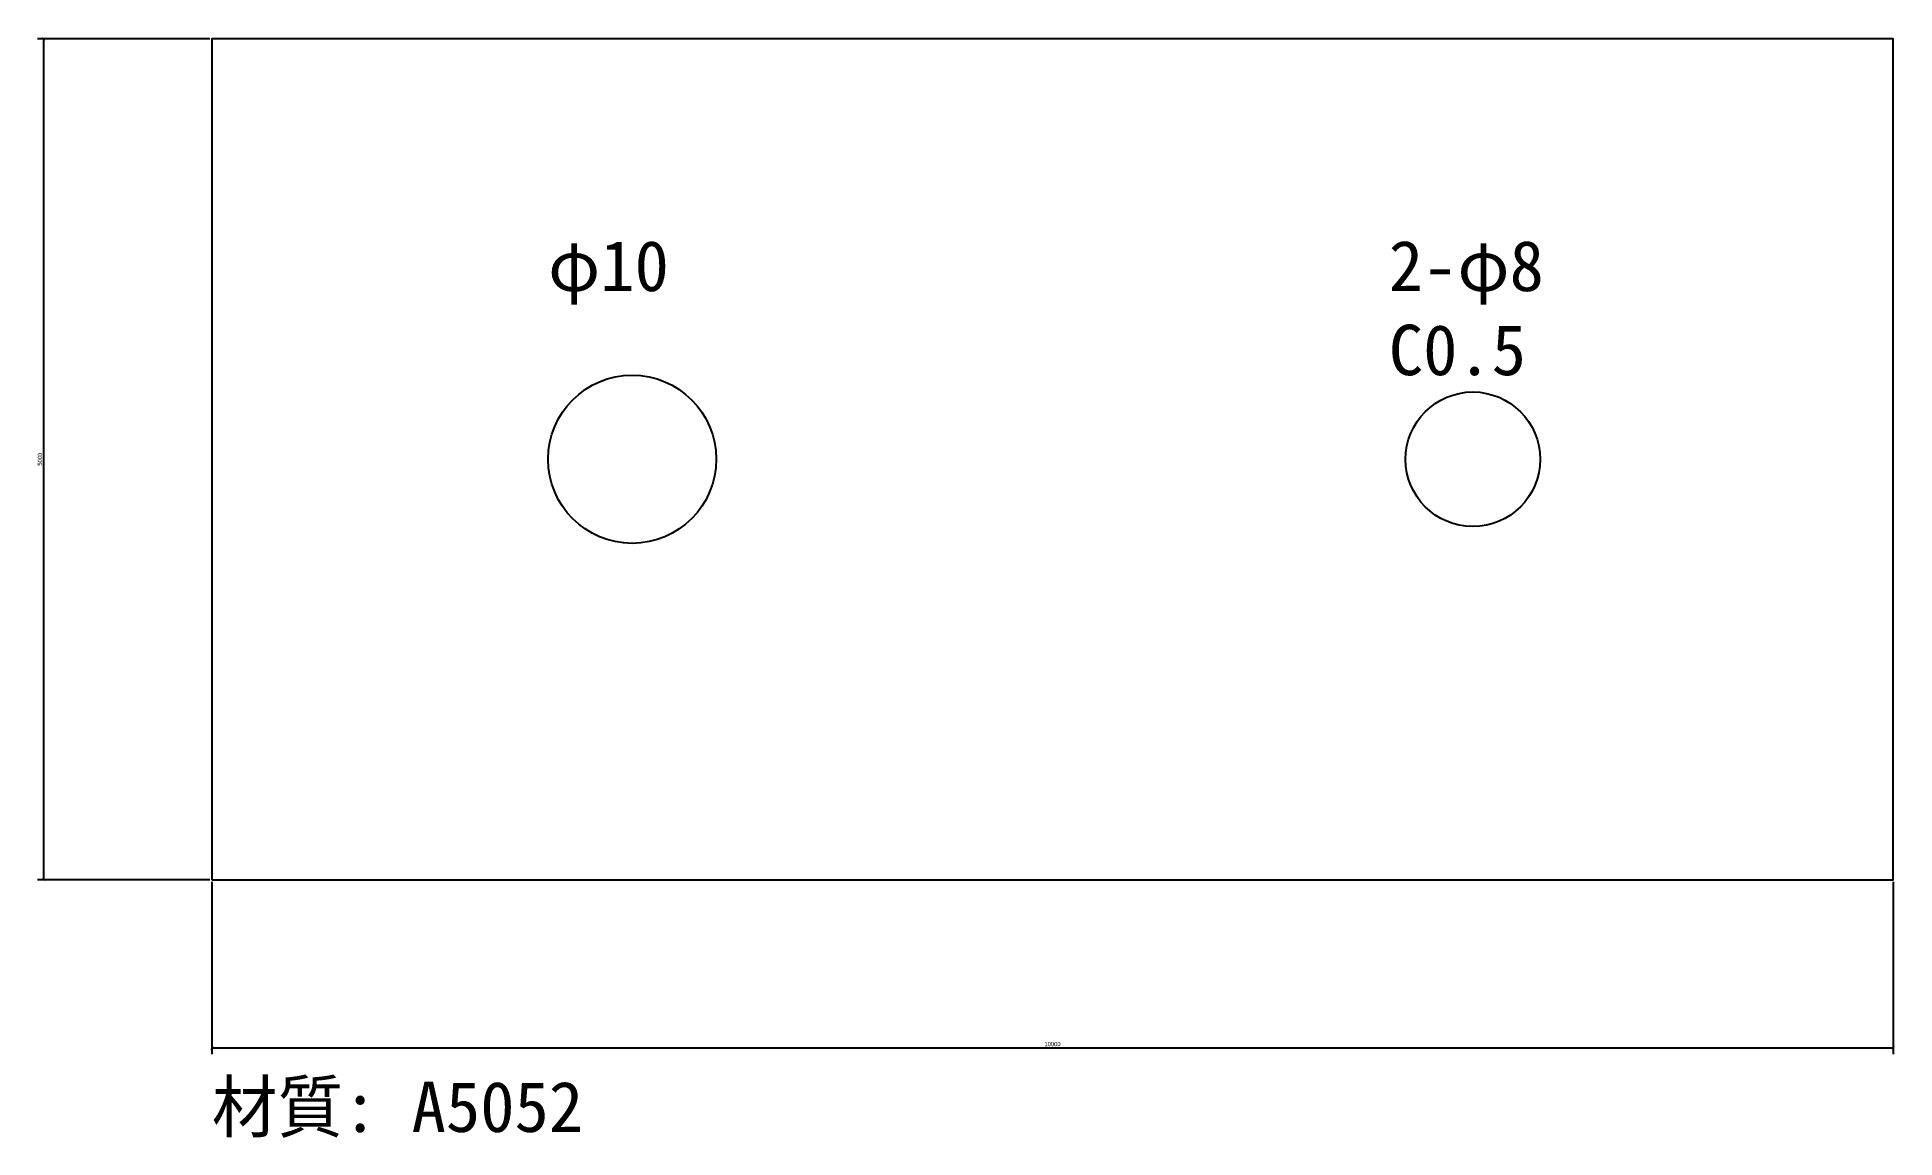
# Model space of a CAD drawing. Header units: metres. Extents: x -10 to 100, y -15 to 50.
import ezdxf

# ---------------------------------------------------------------- set-up
doc = ezdxf.new("R2010")
doc.units = ezdxf.units.M
doc.styles.add('OpenSansCondensed-Light', font='OpenSansCondensed-Light.ttf')
doc.dimstyles.new('EZDXF', dxfattribs={"dimtxt": 0.25, "dimasz": 0.175, "dimexe": 0.375, "dimexo": 0.125, "dimgap": 0.1, "dimtad": 1, "dimlfac": 100, "dimzin": 12, "dimdsep": 46, "dimtxsty": 'OpenSansCondensed-Light', "dimblk": 'ARCHTICK', "dimcen": 2.5, "dimazin": 3, "dimtfac": 0.5, "dimtmove": 2, "dimatfit": 3})

# ---------------------------------------------------------------- blocks, each defined once
blk = doc.blocks.new('_ARCHTICK')
at = {"color": 0, "linetype": 'BYBLOCK', "const_width": 0.15}
blk.add_lwpolyline([(-0.5, -0.5), (0.5, 0.5)], dxfattribs=at)

msp = doc.modelspace()

# ---------------------------------------------------------------- linework, layer by layer
at = {"layer": 'PART'}
msp.add_lwpolyline([(0, 0), (100, 0), (100, 50), (0, 50)], close=True, dxfattribs=at)
for centre, radius in [((25, 25), 5), ((75, 25), 4)]:
    msp.add_circle(centre, radius, dxfattribs=at)

# ---------------------------------------------------------------- texts
at = {"layer": 'NOTE'}
for s, p in [('φ10', (20, 35)), ('材質: A5052', (0, -15))]:
    msp.add_text(s, height=3, dxfattribs=at).set_placement(p)
at = {"layer": 'NOTE', "insert": (70, 38), "char_height": 3, "attachment_point": 1}
msp.add_mtext('2-φ8\\PC0.5', dxfattribs=at)

# ---------------------------------------------------------------- dimensions: what is measured, and where the dimension line sits
msp.add_linear_dim(base=(-10, 0), p1=(0, 0), p2=(0, 50), angle=90, dimstyle='EZDXF', override={"dimdec": 1}).render()
msp.add_linear_dim(base=(0, -10), p1=(0, 0), p2=(100, 0), dimstyle='EZDXF', override={"dimdec": 1}).render()

doc.saveas('drawing.dxf')
